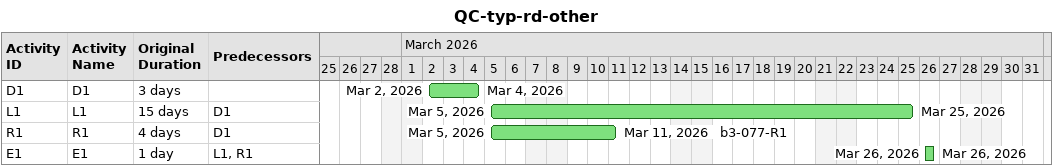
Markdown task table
QC-typ-rd-other

| ID | Task | Original duration | Start | Finish | Predecessors | Resources |
|---|---|---|---|---|---|---|
| D1 | D1 | 3d | 2026-03-02 | 2026-03-04 |  |  |
| L1 | L1 | 15d | 2026-03-05 | 2026-03-25 | D1 |  |
| R1 | R1 | 4d | 2026-03-05 | 2026-03-11 | D1 | b3-077-R1 |
| E1 | E1 | 1d | 2026-03-26 | 2026-03-26 | L1, R1 |  |
